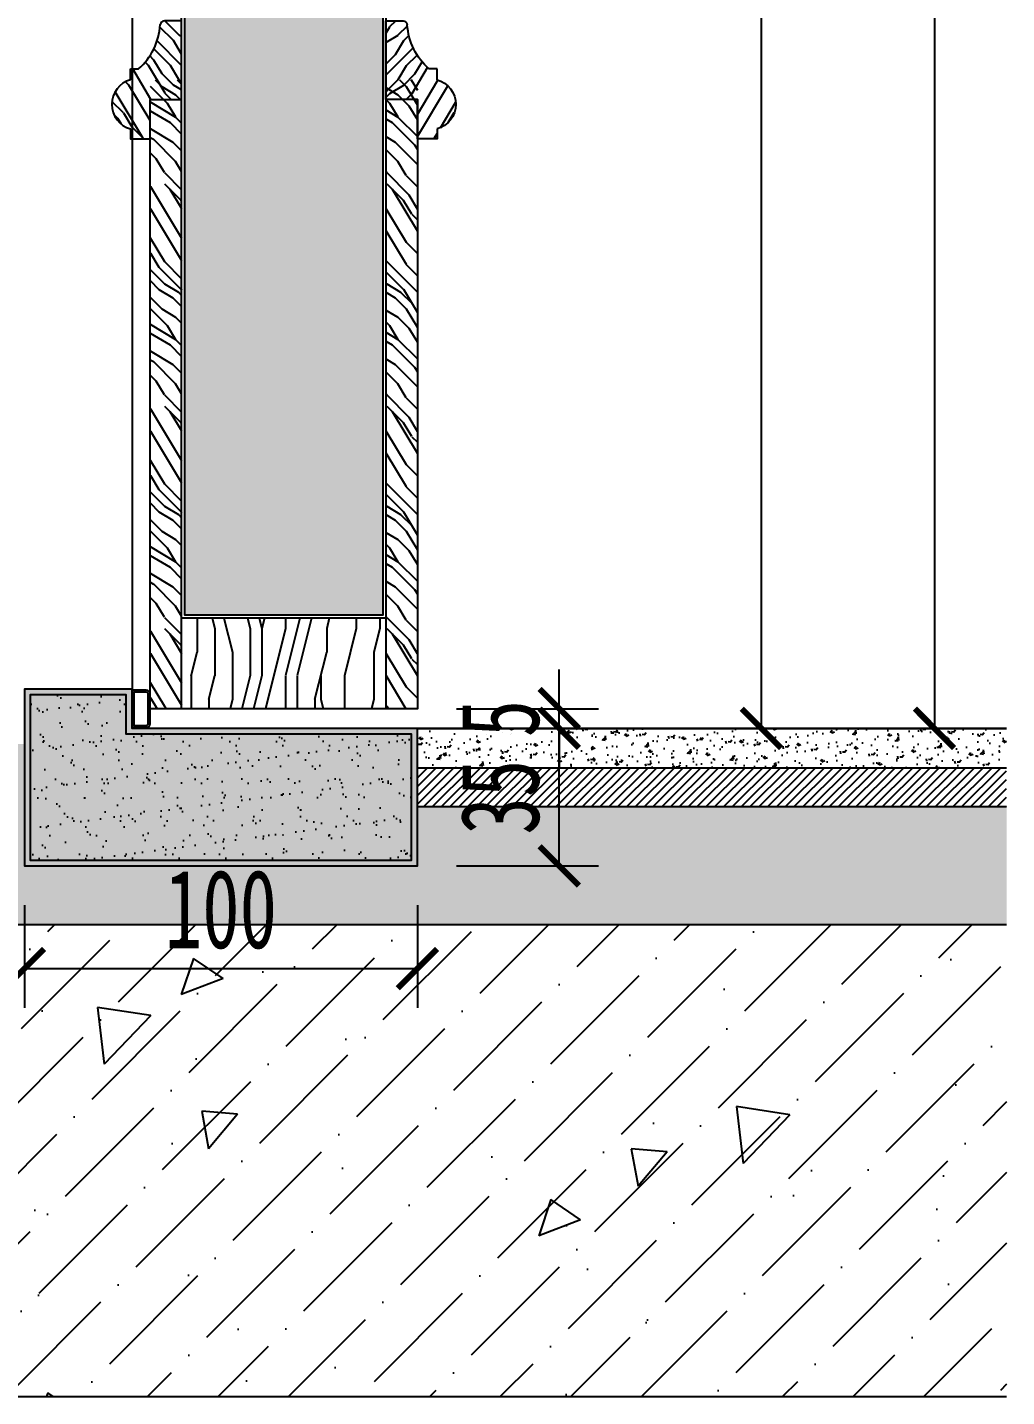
# Model space of a CAD drawing. Header units: millimetres. Extents: x 51249 to 2766742, y -599687 to -1280.
# Drawn here: x 54097.9 to 54347.1, y -121752.1 to -121403.7 of the extents above; entities that cross this region are included whole.
import ezdxf

# ---------------------------------------------------------------- set-up
doc = ezdxf.new("R2010")
doc.units = ezdxf.units.MM
doc.header["$LTSCALE"] = 10
doc.header["$PDMODE"] = 3
doc.linetypes.add('AUDIT_D_050706142524-0', pattern=[0])
for name, color, linetype in [('0-bh(填充)', 251, 'Continuous'), ('D-Detail(节点图层)', 134, 'Continuous'), ('D-节点填充', 250, 'Continuous'), ('D-造型细线', 146, 'Continuous'), ('E-楼板、墙体', 6, 'Continuous'), ('E-立面轮廓线', 4, 'Continuous'), ('IDT-HATCH', 250, 'AUDIT_D_050706142524-0'), ('IRC-18Norm', 30, 'Continuous'), ('W-尺寸', 5, 'Continuous')]:
    doc.layers.add(name, color=color, linetype=linetype)
doc.styles.add('DIM', font='SimSun.ttf', dxfattribs={"width": 0.7})
doc.dimstyles.new('10', dxfattribs={"dimscale": 10, "dimtxt": 2, "dimasz": 1, "dimexe": 1, "dimexo": 1, "dimgap": 0.5, "dimtad": 1, "dimdec": 0, "dimzin": 0, "dimdsep": 46, "dimtxsty": 'DIM', "dimblk": 'ARCHTICK', "dimcen": 0, "dimclrd": 5, "dimclre": 5, "dimclrt": 35, "dimadec": 0, "dimazin": 0, "dimtfac": 0.5, "dimtdec": 0, "dimtix": 1, "dimtmove": 2, "dimatfit": 2, "dimldrblk": 'A', "dimfxl": 0, "dimtolj": 1, "dimtzin": 0, "dimlwd": -1, "dimlwe": -1, "dimarcsym": 0})
pattern_1 = [(315, (173766.0268909485, -64875.69138508309), (28.28427124746191, 28.28427124746189), [8, -12, 4, -16]), (315, (173786.5329876029, -64894.78326817512), (28.28427124746191, 28.28427124746189), [8, -32]), (315, (173785.1187740405, -64890.54062748801), (28.28427124746191, 28.28427124746189), [4, -36]), (315, (173770.2695316356, -64874.27717152072), (28.28427124746191, 28.28427124746189), [2, -28, 2, -8]), (315, (173781.5832401346, -64882.76245289495), (28.28427124746191, 28.28427124746189), [8, -12, 2, -18]), (315, (173775.2192791039, -64874.9842783019), (28.28427124746191, 28.28427124746189), [6, -34]), (315, (173782.997453697, -64881.34823933258), (28.28427124746191, 28.28427124746189), [12, -28]), (315, (173775.2192791039, -64872.15585117716), (28.28427124746191, 28.28427124746189), [8, -32]), (315, (173787.2400943841, -64882.76245289495), (28.28427124746191, 28.28427124746189), [20, -20]), (315, (173780.1690265722, -64872.86295795834), (28.28427124746191, 28.28427124746189), [4, -12, 8, -16]), (315, (173800.6751232267, -64891.95484105038), (28.28427124746191, 28.28427124746189), [8, -32]), (315, (173795.7253757583, -64885.5908800197), (28.28427124746191, 28.28427124746189), [4, -36]), (315, (173790.77562829, -64879.22691898902), (28.28427124746191, 28.28427124746189), [4, -36]), (315, (173777.3405994475, -64864.3776765841), (28.28427124746191, 28.28427124746189), [8, -32]), (315, (173792.1898418524, -64877.81270542665), (28.28427124746191, 28.28427124746189), [8, -32]), (315, (173793.6040554148, -64876.39849186427), (28.28427124746191, 28.28427124746189), [8, -8, 8, -16]), (315, (173789.3614147276, -64869.32742405241), (28.28427124746191, 28.28427124746189), [4, -20, 8, -8]), (315, (173795.7253757583, -64874.27717152072), (28.28427124746191, 28.28427124746189), [12, -28]), (315, (173797.1395893207, -64872.86295795834), (28.28427124746191, 28.28427124746189), [8, -32]), (315, (173786.5329876029, -64860.84214267817), (28.28427124746191, 28.28427124746189), [12, -16, 4, -8]), (315, (173787.9472011653, -64859.4279291158), (28.28427124746191, 28.28427124746189), [20, -20]), (315, (173805.6248706949, -64875.69138508309), (28.28427124746191, 28.28427124746189), [4, -36]), (315, (173797.8466961019, -64866.49899692766), (28.28427124746191, 28.28427124746189), [8, -32]), (315, (173792.8969486336, -64860.13503589699), (28.28427124746191, 28.28427124746189), [4, -16, 4, -16]), (315, (173790.77562829, -64856.59950199106), (28.28427124746191, 28.28427124746189), [4, -12, 8, -16]), (315, (173797.1395893207, -64861.54924945936), (28.28427124746191, 28.28427124746189), [4, -20, 4, -12]), (315, (173803.5035503514, -64866.49899692766), (28.28427124746191, 28.28427124746189), [12, -28]), (315, (173793.6040554148, -64853.77107486631), (28.28427124746191, 28.28427124746189), [8, -32]), (315, (173808.4532978197, -64867.20610370885), (28.28427124746191, 28.28427124746189), [4, -36]), (315, (173814.8172588504, -64872.15585117716), (28.28427124746191, 28.28427124746189), [4, -36]), (329.03624347, (173787.9472011653, -64893.36905461275), (28.28427124562037, -28.28427124768915), [4.12, -160.80422104]), (329.03624347, (173797.1395893207, -64889.83352070682), (28.28427124562037, -28.28427124768915), [4.12, -160.80422104]), (329.03624347, (173811.2817249444, -64870.0345308336), (28.28427124562037, -28.28427124768915), [4.12, -160.80422104]), (329.03624347, (173792.1898418524, -64872.15585117716), (28.28427124562037, -28.28427124768915), [4.12, -160.80422104]), (329.03624347, (173802.089336789, -64873.57006473953), (28.28427124562037, -28.28427124768915), [4.12, -160.80422104]), (329.03624347, (173802.7964435702, -64878.51981220784), (28.28427124562037, -28.28427124768915), [4.12, -160.80422104]), (329.03624347, (173793.6040554148, -64859.4279291158), (28.28427124562037, -28.28427124768915), [4.12, -160.80422104]), (329.03624347, (173803.5035503514, -64872.15585117716), (28.28427124562037, -28.28427124768915), [4.12, -160.80422104]), (329.03624347, (173798.5538028831, -64888.41930714445), (28.28427124562037, -28.28427124768915), [8.24, -156.68422104]), (329.03624347, (173797.8466961019, -64883.46955967614), (28.28427124562037, -28.28427124768915), [8.24, -156.68422104]), (329.03624347, (173799.2609096643, -64882.05534611377), (28.28427124562037, -28.28427124768915), [8.24, -156.68422104]), (120.96375653, (173781.5832401346, -64882.76245289495), (-28.28427124768914, 28.28427124562037), [4.12, -8.24, 4.12, -148.44422104]), (120.96375653, (173780.1690265722, -64872.86295795834), (-28.28427124768914, 28.28427124562037), [4.12, -160.80422104]), (120.96375653, (173792.8969486336, -64860.13503589699), (-28.28427124768914, 28.28427124562037), [8.24, -156.68422104]), (149.03624347, (173786.5329876029, -64894.78326817512), (-28.28427124562037, 28.28427124768915), [4.12, -160.80422104]), (300.96375653, (173792.1898418524, -64900.44012242462), (28.28427124768913, -28.28427124562039), [4.119999999999996, -160.8042210399999]), (300.96375653, (173793.6040554148, -64882.05534611377), (28.28427124768913, -28.28427124562039), [4.119999999999996, -160.8042210399999]), (300.96375653, (173804.2106571326, -64882.76245289495), (28.28427124768913, -28.28427124562039), [4.119999999999996, -160.8042210399999]), (300.96375653, (173795.0182689771, -64869.32742405241), (28.28427124768913, -28.28427124562039), [4.119999999999996, -160.8042210399999]), (300.96375653, (173795.7253757583, -64862.96346302173), (28.28427124768913, -28.28427124562039), [4.119999999999996, -160.8042210399999]), (300.96375653, (173799.9680164455, -64864.3776765841), (28.28427124768913, -28.28427124562039), [4.119999999999996, -160.8042210399999]), (300.96375653, (173795.0182689771, -64869.32742405241), (28.28427124768913, -28.28427124562039), [4.119999999999996, -160.8042210399999]), (300.96375653, (173807.7461910385, -64873.57006473953), (28.28427124768913, -28.28427124562039), [16.47999999999998, -148.4442210399999]), (300.96375653, (173771.683745198, -64875.69138508309), (28.28427124768913, -28.28427124562039), [16.47999999999998, -148.4442210399999]), (300.96375653, (173776.6334926663, -64876.39849186427), (28.28427124768913, -28.28427124562039), [16.47999999999998, -148.4442210399999]), (300.96375653, (173780.8761333534, -64877.81270542665), (28.28427124768913, -28.28427124562039), [4.119999999999996, -8.239999999999991, 8.239999999999991, -144.3242210399999]), (300.96375653, (173782.997453697, -64875.69138508309), (28.28427124768913, -28.28427124562039), [8.239999999999991, -8.239999999999991, 8.239999999999991, -140.2042210399999]), (300.96375653, (173782.997453697, -64870.0345308336), (28.28427124768913, -28.28427124562039), [16.47999999999998, -148.4442210399999]), (300.96375653, (173782.2903469158, -64865.0847833653), (28.28427124768913, -28.28427124562039), [16.47999999999998, -148.4442210399999]), (300.96375653, (173783.7045604782, -64863.67056980292), (28.28427124768913, -28.28427124562039), [16.47999999999998, -148.4442210399999]), (300.96375653, (173811.9888317256, -64874.9842783019), (28.28427124768913, -28.28427124562039), [4.119999999999996, -160.8042210399999]), (300.96376753, (173817.6456859751, -64874.9842783019), (28.28427667787887, -28.2842658154296), [8.24, -156.68422104]), (300.96376753, (173799.2609096643, -64859.4279291158), (28.28427667787887, -28.2842658154296), [8.24, -156.68422104]), (300.9637575300001, (173771.683745198, -64881.34823933258), (28.2842717413428, -28.28427075196671), [16.48, -148.44422104]), (300.9637575300001, (173808.4532978197, -64878.51981220784), (28.2842717413428, -28.28427075196671), [12.36, -152.56422104]), (300.9637575300001, (173809.1604046008, -64883.46955967614), (28.2842717413428, -28.28427075196671), [24.72, -140.20422104])]

# ---------------------------------------------------------------- blocks, each defined once
blk = doc.blocks.new('ssdsdsggf')
at = {"layer": 'IDT-HATCH'}
h = blk.add_hatch(dxfattribs=at)
h.set_pattern_fill('木纹02', color=8, scale=10, angle=45, style=0, pattern_type=2)
h.set_pattern_definition([(45, (1434.317984681045, 3618.622296060334), (-28.2842712474619, 28.2842712474619), [8, -12, 4, -16]), (45, (1453.409867773073, 3639.128392714731), (-28.2842712474619, 28.2842712474619), [8, -32]), (45, (1449.167227085964, 3637.714179152375), (-28.2842712474619, 28.2842712474619), [4, -36]), (45, (1432.903771118676, 3622.864936747457), (-28.2842712474619, 28.2842712474619), [2, -28, 2, -8]), (45, (1441.389052492908, 3634.178645246444), (-28.2842712474619, 28.2842712474619), [8, -12, 2, -18]), (45, (1433.610877899868, 3627.814684215773), (-28.2842712474619, 28.2842712474619), [6, -34]), (45, (1439.974838930539, 3635.592858808828), (-28.2842712474619, 28.2842712474619), [12, -28]), (45, (1430.782450775114, 3627.814684215773), (-28.2842712474619, 28.2842712474619), [8, -32]), (45, (1441.389052492908, 3639.835499495923), (-28.2842712474619, 28.2842712474619), [20, -20]), (45, (1431.489557556291, 3632.76443168406), (-28.2842712474619, 28.2842712474619), [4, -12, 8, -16]), (45, (1450.581440648333, 3653.270528338457), (-28.2842712474619, 28.2842712474619), [8, -32]), (45, (1444.217479617662, 3648.32078087017), (-28.2842712474619, 28.2842712474619), [4, -36]), (45, (1437.853518586977, 3643.371033401883), (-28.2842712474619, 28.2842712474619), [4, -36]), (45, (1423.004276182059, 3629.93600455932), (-28.2842712474619, 28.2842712474619), [8, -32]), (45, (1436.439305024607, 3644.785246964238), (-28.2842712474619, 28.2842712474619), [8, -32]), (45, (1435.025091462223, 3646.199460526594), (-28.2842712474619, 28.2842712474619), [8, -8, 8, -16]), (45, (1427.95402365036, 3641.956819839499), (-28.2842712474619, 28.2842712474619), [4, -20, 8, -8]), (45, (1432.903771118676, 3648.32078087017), (-28.2842712474619, 28.2842712474619), [12, -28]), (45, (1431.489557556291, 3649.734994432554), (-28.2842712474619, 28.2842712474619), [8, -32]), (45, (1419.468742276127, 3639.128392714731), (-28.2842712474619, 28.2842712474619), [12, -16, 4, -8]), (45, (1418.054528713757, 3640.542606277115), (-28.2842712474619, 28.2842712474619), [20, -20]), (45, (1434.317984681045, 3658.220275806802), (-28.2842712474619, 28.2842712474619), [4, -36]), (45, (1425.12559652562, 3650.442101213746), (-28.2842712474619, 28.2842712474619), [8, -32]), (45, (1418.76163549495, 3645.492353745401), (-28.2842712474619, 28.2842712474619), [4, -16, 4, -16]), (45, (1415.226101589018, 3643.371033401883), (-28.2842712474619, 28.2842712474619), [4, -12, 8, -16]), (45, (1420.175849057305, 3649.734994432554), (-28.2842712474619, 28.2842712474619), [4, -20, 4, -12]), (45, (1425.12559652562, 3656.098955463225), (-28.2842712474619, 28.2842712474619), [12, -28]), (45, (1412.397674464264, 3646.199460526594), (-28.2842712474619, 28.2842712474619), [8, -32]), (45, (1425.832703306813, 3661.048702931512), (-28.2842712474619, 28.2842712474619), [4, -36]), (45, (1430.782450775114, 3667.412663962212), (-28.2842712474619, 28.2842712474619), [4, -36]), (59.03624347, (1451.995654210717, 3640.542606277115), (28.28427124768914, 28.28427124562037), [4.12, -160.80422104]), (59.03624347, (1448.460120304786, 3649.734994432554), (28.28427124768914, 28.28427124562037), [4.12, -160.80422104]), (59.03624347, (1428.661130431552, 3663.87713005628), (28.28427124768914, 28.28427124562037), [4.12, -160.80422104]), (59.03624347, (1430.782450775114, 3644.785246964238), (28.28427124768914, 28.28427124562037), [4.12, -160.80422104]), (59.03624347, (1432.196664337484, 3654.684741900841), (28.28427124768914, 28.28427124562037), [4.12, -160.80422104]), (59.03624347, (1437.146411805799, 3655.391848682033), (28.28427124768914, 28.28427124562037), [4.12, -160.80422104]), (59.03624347, (1418.054528713757, 3646.199460526594), (28.28427124768914, 28.28427124562037), [4.12, -160.80422104]), (59.03624347, (1430.782450775114, 3656.098955463225), (28.28427124768914, 28.28427124562037), [4.12, -160.80422104]), (59.03624347, (1447.045906742402, 3651.149207994909), (28.28427124768914, 28.28427124562037), [8.24, -156.68422104]), (59.03624347, (1442.096159274101, 3650.442101213746), (28.28427124768914, 28.28427124562037), [8.24, -156.68422104]), (59.03624347, (1440.681945711731, 3651.856314776101), (28.28427124768914, 28.28427124562037), [8.24, -156.68422104]), (210.96375653, (1441.389052492908, 3634.178645246444), (-28.28427124562037, -28.28427124768914), [4.119999999999999, -8.239999999999998, 4.119999999999999, -148.44422104]), (210.96375653, (1431.489557556291, 3632.76443168406), (-28.28427124562037, -28.28427124768914), [4.119999999999999, -160.80422104]), (210.96375653, (1418.76163549495, 3645.492353745401), (-28.28427124562037, -28.28427124768914), [8.239999999999998, -156.68422104]), (239.03624347, (1453.409867773073, 3639.128392714731), (-28.28427124768914, -28.28427124562037), [4.119999999999999, -160.80422104]), (30.96375652999995, (1459.066722022581, 3644.785246964238), (28.28427124562038, 28.28427124768913), [4.119999999999999, -160.80422104]), (30.96375652999995, (1440.681945711731, 3646.199460526594), (28.28427124562038, 28.28427124768913), [4.119999999999999, -160.80422104]), (30.96375652999995, (1441.389052492908, 3656.806062244417), (28.28427124562038, 28.28427124768913), [4.119999999999999, -160.80422104]), (30.96375652999995, (1427.95402365036, 3647.613674088978), (28.28427124562038, 28.28427124768913), [4.119999999999999, -160.80422104]), (30.96375652999995, (1421.590062619689, 3648.32078087017), (28.28427124562038, 28.28427124768913), [4.119999999999999, -160.80422104]), (30.96375652999995, (1423.004276182059, 3652.563421557294), (28.28427124562038, 28.28427124768913), [4.119999999999999, -160.80422104]), (30.96375652999995, (1427.95402365036, 3647.613674088978), (28.28427124562038, 28.28427124768913), [4.119999999999999, -160.80422104]), (30.96375652999995, (1432.196664337484, 3660.34159615032), (28.28427124562038, 28.28427124768913), [16.48, -148.44422104]), (30.96375652999995, (1434.317984681045, 3624.279150309812), (28.28427124562038, 28.28427124768913), [16.48, -148.44422104]), (30.96375652999995, (1435.025091462223, 3629.228897778128), (28.28427124562038, 28.28427124768913), [16.48, -148.44422104]), (30.96375652999995, (1436.439305024607, 3633.471538465252), (28.28427124562038, 28.28427124768913), [4.119999999999999, -8.239999999999998, 8.239999999999998, -144.32422104]), (30.96375652999995, (1434.317984681045, 3635.592858808828), (28.28427124562038, 28.28427124768913), [8.239999999999998, -8.239999999999998, 8.239999999999998, -140.20422104]), (30.96375652999995, (1428.661130431552, 3635.592858808828), (28.28427124562038, 28.28427124768913), [16.48, -148.44422104]), (30.96375652999995, (1423.711382963236, 3634.885752027636), (28.28427124562038, 28.28427124768913), [16.48, -148.44422104]), (30.96375652999995, (1422.297169400881, 3636.299965589991), (28.28427124562038, 28.28427124768913), [16.48, -148.44422104]), (30.96375652999995, (1433.610877899868, 3664.584236837472), (28.28427124562038, 28.28427124768913), [4.119999999999999, -160.80422104]), (30.96376752999999, (1433.610877899868, 3670.241091086951), (28.2842658154296, 28.28427667787887), [8.24, -156.68422104]), (30.96376752999999, (1418.054528713757, 3651.856314776101), (28.2842658154296, 28.28427667787887), [8.24, -156.68422104]), (30.96375753000003, (1439.974838930539, 3624.279150309812), (28.28427075196671, 28.2842717413428), [16.48, -148.44422104]), (30.96375753000003, (1437.146411805799, 3661.048702931512), (28.28427075196671, 28.2842717413428), [12.36, -152.56422104]), (30.96375753000003, (1442.096159274101, 3661.755809712704), (28.28427075196671, 28.2842717413428), [24.72, -140.20422104])])
edge = h.paths.add_edge_path()
edge.add_arc((55979.39305851867, -119555.1757793794), 16.3029122841269, 241.49248812038348, 250.7276556860831, ccw=False)
edge.add_arc((55979.37967211842, -119555.2540906065), 16.22772716918005, 220.9185292841003, 241.40205699300918, ccw=False)
edge.add_line((55967.11732496107, -119565.8830120603), (55967.11732496107, -119563.8830120603))
edge.add_line((55967.11732496107, -119563.8830120603), (55964.36732496105, -119563.8830120603))
edge.add_arc((55958.11732496105, -119565.6004663499), 6.481677964616869, 15.36520759784268, 164.6347924021573)
edge.add_line((55951.86732496105, -119563.8830120603), (55949.36732496105, -119563.8830120603))
edge.add_line((55949.36732496105, -119563.8830120603), (55949.36732496105, -119568.8830120603))
edge.add_line((55949.36732496105, -119568.8830120603), (55959.36732496105, -119568.8830120603))
edge.add_line((55959.36732496105, -119568.8830120603), (55959.36732496105, -119576.8830120603))
edge.add_line((55959.36732496105, -119576.8830120603), (55979.36732496105, -119576.8830120603))
edge.add_line((55979.36732496105, -119576.8830120603), (55979.36732496108, -119571.4699575336))
edge.add_arc((55979.75767708227, -119552.8609592611), 18.61309193777993, 252.0201423478587, 268.7983098703108, ccw=False)
at = {"layer": 'IRC-18Norm', "color": 2}
for p, q in [((55964.36732502887, -119563.8830120603, -3.585234520345086e-09), (55967.11732496105, -119563.8830120603, -3.585234520345086e-09)), ((55967.11732496105, -119563.8830120603, -3.585234520345086e-09), (55967.11732496105, -119565.8830120603, -3.585234520345086e-09))]:
    blk.add_line(p, q, dxfattribs=at)
at = {"layer": 'IRC-18Norm', "color": 2, "elevation": -3.585234520344903e-09}
blk.add_lwpolyline([(55951.86732496105, -119563.8830120603), (55949.36732496105, -119563.8830120603), (55949.36732496105, -119568.8830120603), (55959.36732496105, -119568.8830120603), (55959.36732496105, -119576.8830120603), (55979.36732496105, -119576.8830120603), (55979.36732496107, -119572.4976460992)], dxfattribs=at)
at = {"layer": 'IRC-18Norm', "color": 2}
for centre, radius, start, end in [((55958.11732496072, -119565.6004663495, -3.585234520345086e-09), 6.481677964208123, 15.36520756988729, 164.6347924050945), ((55979.33232733947, -119555.3128921416, -3.58523452034527e-09), 16.15344292092637, 220.8709191469896, 266.6889113185287), ((55978.18659283027, -119572.6058000652, -3.585234520344537e-09), 1.185675185306872, 5.233635352493456, 79.66292120064189)]:
    blk.add_arc(centre, radius, start, end, dxfattribs=at)
blk = doc.blocks.new('_ArchTick')
at = {"color": 0, "linetype": 'ByBlock', "const_width": 0.15}
blk.add_lwpolyline([(-0.5, -0.5), (0.5, 0.5)], dxfattribs=at)
blk = doc.blocks.new('*D1059')
at = {"layer": 'D-Detail(节点图层)', "color": 5, "ltscale": 0.15}
for p, q in [((54233.24772153846, -121577.0587100437, 1.053556912841826e-09), (54233.24772153846, -121567.0587100437, 1.053556912841826e-09)), ((54207.14387888792, -121577.0587100437, 1.053556912841826e-09), (54243.24772153846, -121577.0587100437, 1.053556912841826e-09)), ((54233.24772153846, -121582.0587100418, 1.053556912841826e-09), (54233.24772153846, -121577.0587100437, 1.053556912841826e-09)), ((54207.1438788882, -121582.0587100418, 1.053556912841826e-09), (54243.24772153846, -121582.0587100418, 1.053556912841826e-09)), ((54233.24772153846, -121582.0587100418, 1.053556912841826e-09), (54233.24772153846, -121592.0587100418, 1.053556912841826e-09))]:
    blk.add_line(p, q, dxfattribs=at)
at = {"layer": 'Defpoints', "color": 0, "ltscale": 0.15}
for p in [(54197.14387888792, -121577.0587100437, 9.671386590015352e-08), (54233.24772153846, -121577.0587100437, 1.053556912841826e-09), (54197.1438788882, -121582.0587100418, 9.671386590015352e-08)]:
    blk.add_point(p, dxfattribs=at)
at = {"layer": 'D-Detail(节点图层)', "color": 5, "ltscale": 0.15, "xscale": 10, "yscale": 10, "zscale": 10}
for p, rotation in [((54233.24772153846, -121577.0587100437, 1.053556912841826e-09), 270), ((54233.24772153846, -121582.0587100418, 1.053556912841826e-09), 90)]:
    blk.add_blockref('_ArchTick', p, dxfattribs=dict(at, rotation=rotation))
at = {"layer": 'D-Detail(节点图层)', "color": 35, "ltscale": 0.15, "insert": (54218.24772153849, -121579.5587100428, 1.053556912841826e-09), "char_height": 20, "attachment_point": 5, "rotation": 90, "style": 'DIM'}
blk.add_mtext('\\A1;5', dxfattribs=at)
blk = doc.blocks.new('A')
for p, q in [((-1.435067392276324, 1.147654099946521), (-1.089590771724033, 1.437450103912852)), ((-1.089590771724033, 1.437450103912852), (0, 0)), ((-1.435067392276324, 1.147654099946521), (-0.3688396396728422, 0)), ((-0.3688396396728422, 3.637978807091713e-12), (-2.127066897330224, 0)), ((-1.435067392276324, -1.147654099946521), (-0.3688396396728422, 0)), ((-1.089590771724033, -1.437450103912852), (0, 0)), ((-1.435067392276324, -1.147654099946521), (-1.089590771724033, -1.437450103912852))]:
    blk.add_line(p, q)
for points in [[(-1.435067392276324, 1.147654099946521), (-1.089590771724033, 1.437450103912852), (-0.3688396396728422, 0), (0, 0)], [(-1.435067392276324, -1.147654099946521), (-1.089590771724033, -1.437450103912852), (-0.3688396396728422, 0), (0, 0)]]:
    blk.add_solid(points)
blk = doc.blocks.new('*D1053')
at = {"layer": 'D-Detail(节点图层)', "color": 5, "ltscale": 0.15}
for p, q in [((54244.68165237131, -119482.0585415549, 1.053556912841826e-09), (54294.68165237131, -119482.0585415549, 1.053556912841826e-09)), ((54284.68165237131, -121582.0586936261, 1.053556912841826e-09), (54284.68165237131, -119482.0585415549, 1.053556912841826e-09)), ((54244.68165237131, -121582.0586936261, 1.053556912841826e-09), (54294.68165237131, -121582.0586936261, 1.053556912841826e-09))]:
    blk.add_line(p, q, dxfattribs=at)
at = {"layer": 'Defpoints', "color": 0, "ltscale": 0.15}
for p in [(54197.1431383998, -119482.0585415549, 1.294460862601289e-09), (54284.68165237131, -119482.0585415549, 1.053556912841826e-09), (54197.14388318837, -121582.0586936261, 1.801990652484148e-07)]:
    blk.add_point(p, dxfattribs=at)
at = {"layer": 'D-Detail(节点图层)', "color": 5, "ltscale": 0.15, "xscale": 10, "yscale": 10, "zscale": 10}
for p, rotation in [((54284.68165237131, -119482.0585415549, 1.053556912841826e-09), 90), ((54284.68165237131, -121582.0586936261, 1.053556912841826e-09), 270)]:
    blk.add_blockref('_ArchTick', p, dxfattribs=dict(at, rotation=rotation))
at = {"layer": 'D-Detail(节点图层)', "color": 35, "ltscale": 0.15, "insert": (54269.68165237133, -120532.0586175905, 1.053556912841826e-09), "char_height": 20, "attachment_point": 5, "rotation": 90, "style": 'DIM'}
blk.add_mtext('\\A1;2100', dxfattribs=at)
blk = doc.blocks.new('*D1056')
at = {"layer": 'D-Detail(节点图层)', "color": 5, "ltscale": 0.15}
for p, q in [((54207.14388318837, -121582.0586936261), (54243.24772583891, -121582.0586936261)), ((54233.24772583891, -121617.0587100418), (54233.24772583891, -121582.0586936261)), ((54207.14388318865, -121617.0587100418), (54243.24772583891, -121617.0587100418))]:
    blk.add_line(p, q, dxfattribs=at)
at = {"layer": 'Defpoints', "color": 0, "ltscale": 0.15}
for p in [(54197.14388318837, -121582.0586936261, 9.566030898731169e-08), (54233.24772583891, -121582.0586936261), (54197.14388318865, -121617.0587100418, 1.217510963905037e-08)]:
    blk.add_point(p, dxfattribs=at)
at = {"layer": 'D-Detail(节点图层)', "color": 5, "ltscale": 0.15, "xscale": 10, "yscale": 10, "zscale": 10}
for p, rotation in [((54233.24772583891, -121582.0586936261), 90), ((54233.24772583891, -121617.0587100418), 270)]:
    blk.add_blockref('_ArchTick', p, dxfattribs=dict(at, rotation=rotation))
at = {"layer": 'D-Detail(节点图层)', "color": 35, "ltscale": 0.15, "insert": (54218.24772583893, -121599.5587018339), "char_height": 20, "attachment_point": 5, "rotation": 90, "style": 'DIM'}
blk.add_mtext('\\A1;35', dxfattribs=at)
blk = doc.blocks.new('*D1060')
at = {"layer": 'D-Detail(节点图层)', "color": 5, "ltscale": 0.15}
for p, q in [((54097.14387887646, -121627.0587100418, 1.053556912841826e-09), (54097.14387887646, -121653.1443800599, 1.053556912841826e-09)), ((54197.14388318865, -121627.0587100418, 1.053556912841826e-09), (54197.14388318865, -121653.1443800599, 1.053556912841826e-09)), ((54097.14387887646, -121643.1443800599, 1.053556912841826e-09), (54197.14388318865, -121643.1443800599, 1.053556912841826e-09))]:
    blk.add_line(p, q, dxfattribs=at)
at = {"layer": 'Defpoints', "color": 0, "ltscale": 0.15}
for p in [(54097.14387887646, -121617.0587100418, 9.671386590015352e-08), (54197.14388318865, -121617.0587100418, 9.671386590015352e-08), (54197.14388318865, -121643.1443800599, 1.053556912841826e-09)]:
    blk.add_point(p, dxfattribs=at)
at = {"layer": 'D-Detail(节点图层)', "color": 5, "ltscale": 0.15, "xscale": 10, "yscale": 10, "zscale": 10, "rotation": 180}
blk.add_blockref('_ArchTick', (54097.14387887646, -121643.1443800599, 1.053556912841826e-09), dxfattribs=at)
at = {"layer": 'D-Detail(节点图层)', "color": 5, "ltscale": 0.15, "xscale": 10, "yscale": 10, "zscale": 10}
blk.add_blockref('_ArchTick', (54197.14388318865, -121643.1443800599, 1.053556912841826e-09), dxfattribs=at)
at = {"layer": 'D-Detail(节点图层)', "color": 35, "ltscale": 0.15, "insert": (54147.14388103255, -121628.1443800599, 1.053556912841826e-09), "char_height": 20, "attachment_point": 5, "style": 'DIM'}
blk.add_mtext('\\A1;100', dxfattribs=at)
blk = doc.blocks.new('*D1061')
at = {"layer": 'D-Detail(节点图层)', "color": 5, "ltscale": 0.15}
for p, q in [((54288.75920856929, -119467.058478421, 1.053556912841826e-09), (54338.75920856929, -119467.058478421, 1.053556912841826e-09)), ((54328.75920856929, -119467.058478421, 1.053556912841826e-09), (54328.75920856929, -121582.0587100409, 1.053556912841826e-09)), ((54288.75920856929, -121582.0587100409, 1.053556912841826e-09), (54338.75920856929, -121582.0587100409, 1.053556912841826e-09))]:
    blk.add_line(p, q, dxfattribs=at)
at = {"layer": 'Defpoints', "color": 0, "ltscale": 0.15}
for p in [(54197.14314661914, -119467.058478421, 1.294461643730053e-09), (54197.14496571551, -121582.0587100409, 9.671317260644188e-08), (54328.75920856929, -121582.0587100409, 1.053556912841826e-09)]:
    blk.add_point(p, dxfattribs=at)
at = {"layer": 'D-Detail(节点图层)', "color": 5, "ltscale": 0.15, "xscale": 10, "yscale": 10, "zscale": 10}
for p, rotation in [((54328.75920856929, -119467.058478421, 1.053556912841826e-09), 90), ((54328.75920856929, -121582.0587100409, 1.053556912841826e-09), 270)]:
    blk.add_blockref('_ArchTick', p, dxfattribs=dict(at, rotation=rotation))
at = {"layer": 'D-Detail(节点图层)', "color": 35, "ltscale": 0.15, "insert": (54313.75920856931, -120524.5585942309, 1.053556912841826e-09), "char_height": 20, "attachment_point": 5, "rotation": 90, "style": 'DIM'}
blk.add_mtext('\\A1;2115', dxfattribs=at)

msp = doc.modelspace()

# ---------------------------------------------------------------- hatches: boundary and pattern name
at = {"ltscale": 0.15}
h = msp.add_hatch(dxfattribs=at)
h.set_pattern_fill('AR-SAND', color=251, scale=0.1, style=0)
h.set_pattern_definition([(142.5, (96473.07071827282, 648.4605097174208), (0.1600031295984046, 4.894132373293424), [0, -3.860800000000001, 0, -4.318000000000001, 0, -4.1275]), (172.5, (96473.07071827282, 648.4605097174208), (-4.495232831380027, 7.168251005683543), [0, -2.0828, 0, -3.4798, 0, -1.3335]), (212.5, (96476.19491827283, 648.4605097174208), (-7.90992370241458, 0.01437184678545762), [0, -1.269999999999999, 0, -4.571999999999996, 0, -5.968999999999996]), (222.5, (96476.19491827283, 648.4605097174208), (-7.635564524722972, 2.229293232572163), [0, -0.635, 0, -2.9972, 0, -3.429])])
h.paths.add_polyline_path([(53749.45689569955, -121586.0585810624), (54097.14387887641, -121586.0585810624), (54097.14387887646, -121617.0587100418), (54197.14388582542, -121617.0587100418), (54197.14346265499, -121602.0585810624), (54347.10375391174, -121602.0585810624), (54347.10375391174, -121632.0585810578), (53749.45689569955, -121632.0585810578)])
at = {"layer": '0-bh(填充)'}
h = msp.add_hatch(dxfattribs=at)
h.set_pattern_fill('AR-CONC', color=250, scale=0.1, style=0)
h.set_pattern_definition([(130, (54248.34714798153, -129027.6083475038), (-18.2184668996004, -1.593908553890309), [1.905, -20.955]), (185, (54248.34714798153, -129027.6083475038), (3.524282597566699, 19.105664288218), [1.524, -16.764]), (79.549, (54246.82894798154, -129027.7411725038), (-14.69425016659592, 17.51166878202919), [1.619, -17.809]), (133.8158, (54248.34714798153, -129022.5283475038), (-27.10790408921299, -4.204232793272715), [2.8575, -31.4325]), (83.36440000000003, (54246.08815798153, -129022.8786975038), (-23.74042344662372, 24.74255558900492), [2.428499999999993, -26.71349999999994]), (188.8159999999999, (54248.34714798153, -129022.5283475038), (-23.74046058139339, 24.74251178605977), [2.286, -25.146]), (159, (54245.80714798153, -129023.7983475038), (-15.16148798353833, -10.22655185167625), [1.905, -20.955]), (214, (54245.80714798153, -129023.7983475038), (-6.180202834764708, 18.41879661223193), [1.524, -16.764]), (108.5485999999999, (54244.54369798153, -129024.6505575038), (-21.34164907701245, 8.192285771605745), [1.619, -17.80899999999999]), (142.5, (54248.34714798153, -129027.6083475038), (-0.3088603250591817, 8.455503887315311), [0, -16.5608, 0, -17.018, 0, -16.8275]), (172.5, (54248.34714798153, -129027.6083475038), (-6.681966251030575, 10.01805748181195), [0, -9.7028, 0, -16.1798, 0, -6.413500000000001]), (212.5, (54254.01134798153, -129027.6083475038), (-13.55905951668714, -0.5728743992673458), [0, -6.349999999999996, 0, -19.81199999999998, 0, -26.28899999999998]), (222.5, (54256.55134798154, -129027.6083475038), (-14.81291813860181, 2.542649103333302), [0, -8.255, 0, -13.1572, 0, -18.669])])
h.paths.add_polyline_path([(53750.29590980799, -121632.0585810578), (53749.45689569956, -121586.0585810624), (54097.14387887642, -121586.0585810624), (54097.14387887643, -121598.0587100417), (54097.14387887646, -121617.0587100418), (54197.14388582542, -121617.0587100418), (54197.1438828523, -121602.0585810624), (54347.10375391174, -121602.0585810624), (54197.14346265492, -121598.0587150229), (54347.10375391174, -121602.0585810624), (54347.10375391174, -121632.0585810578), (54085.43189182105, -121632.0585810578), (53973.71989781669, -121632.0585810578)])
at = {"layer": 'D-Detail(节点图层)', "ltscale": 0.15}
h = msp.add_hatch(dxfattribs=at)
h.set_pattern_fill('AR-CONC', color=251, scale=10, angle=-90.00000000000001, style=0)
h.set_pattern_definition([(320, (173766.0264856169, -63696.69112712385), (-1.593908553890311, -18.2184668996004), [1.905, -20.955]), (265, (173766.0264856169, -63696.69112712385), (19.105664288218, 3.524282597566694), [1.524, -16.764]), (10.45099999999998, (173765.8936606169, -63698.20932712385), (17.51166878202919, -14.69425016659593), [1.619, -17.809]), (316.1842, (173771.1064856169, -63696.69112712385), (-4.204232793272718, -27.10790408921299), [2.8575, -31.4325]), (6.635599999999978, (173770.7561356169, -63698.95011712385), (24.74255558900492, -23.74042344662372), [2.428499999999997, -26.71349999999998]), (261.184, (173771.1064856169, -63696.69112712385), (24.74251178605977, -23.74046058139339), [2.286, -25.146]), (290.9999999999999, (173769.8364856169, -63699.23112712385), (-10.22655185167625, -15.16148798353833), [1.905, -20.955]), (236, (173769.8364856169, -63699.23112712385), (18.41879661223193, -6.180202834764711), [1.524, -16.764]), (341.4514, (173768.9842756169, -63700.49457712385), (8.192285771605741, -21.34164907701244), [1.619, -17.809]), (307.5, (173766.0264856169, -63696.69112712385), (8.455503887315311, -0.3088603250591836), [0, -16.56079999999999, 0, -17.01799999999999, 0, -16.82749999999999]), (277.5, (173766.0264856169, -63696.69112712385), (10.01805748181195, -6.681966251030576), [0, -9.702799999999998, 0, -16.1798, 0, -6.413499999999999]), (237.5, (173766.0264856169, -63691.02692712385), (-0.5728743992673471, -13.55905951668714), [0, -6.35, 0, -19.812, 0, -26.289]), (227.5, (173766.0264856169, -63688.48692712385), (2.542649103333299, -14.8129181386018), [0, -8.255, 0, -13.1572, 0, -18.669])])
h.paths.add_polyline_path([(54188.34347355658, -119575.8585810627), (54188.34387888792, -121553.2587100437), (54137.9438788623, -121553.2587100437), (54137.94347353096, -119575.8585810627)])
h = msp.add_hatch(dxfattribs=at)
h.set_pattern_fill('FB木纹中SC300', color=251, scale=10, angle=-45.00000000000001, style=0, pattern_type=2)
h.set_pattern_definition(pattern_1)
h.paths.add_polyline_path([(54129.1438788623, -121577.0587100437), (54137.14387845657, -121577.0587100437), (54137.1438459976, -121417.0587100438), (54129.14387886259, -121417.0587100438)])
h = msp.add_hatch(dxfattribs=at)
h.set_pattern_fill('FB木纹中SC300', color=251, scale=10, angle=-45.00000000000001, style=0, pattern_type=2)
h.set_pattern_definition(pattern_1)
h.paths.add_polyline_path([(54189.143878888, -121577.0587100437), (54197.14346779368, -121577.0587100437), (54197.14387888822, -121417.0587100438), (54189.14384602322, -121417.0587100437), (54189.1438788882, -121567.0585810624)])
h = msp.add_hatch(dxfattribs=at)
h.set_pattern_fill('FB木纹中SC300', color=251, scale=15, angle=-90.00000000000001, style=0, pattern_type=2)
h.set_pattern_definition([(270, (173766.0268909482, -64862.69151406437), (60, -1.10214571844014e-14), [12, -18, 6, -24]), (270, (173767.5268909482, -64904.69151406437), (60, -1.10214571844014e-14), [12, -48]), (270, (173770.5268909482, -64898.69151406437), (60, -1.10214571844014e-14), [6, -54]), (270, (173772.0268909482, -64865.69151406437), (60, -1.10214571844014e-14), [3, -42, 3, -12]), (270, (173775.0268909482, -64886.69151406437), (60, -1.10214571844014e-14), [12, -18, 3, -27]), (270, (173776.5268909482, -64871.69151406437), (60, -1.10214571844014e-14), [9, -51]), (270, (173778.0268909482, -64886.69151406437), (60, -1.10214571844014e-14), [18, -42]), (270, (173779.5268909482, -64868.69151406437), (60, -1.10214571844014e-14), [12, -48]), (270, (173781.0268909482, -64892.69151406437), (60, -1.10214571844014e-14), [30, -30]), (270, (173784.0268909482, -64874.69151406437), (60, -1.10214571844014e-14), [6, -18, 12, -24]), (270, (173785.5268909482, -64916.69151406437), (60, -1.10214571844014e-14), [12, -48]), (270, (173787.0268909482, -64904.69151406437), (60, -1.10214571844014e-14), [6, -54]), (270, (173788.5268909482, -64892.69151406437), (60, -1.10214571844014e-14), [6, -54]), (270, (173790.0268909482, -64862.69151406437), (60, -1.10214571844014e-14), [12, -48]), (270, (173791.5268909482, -64892.69151406437), (60, -1.10214571844014e-14), [12, -48]), (270, (173794.5268909482, -64892.69151406437), (60, -1.10214571844014e-14), [12, -12, 12, -24]), (270, (173797.5268909482, -64880.69151406437), (60, -1.10214571844014e-14), [6, -30, 12, -12]), (270, (173799.0268909482, -64892.69151406437), (60, -1.10214571844014e-14), [18, -42]), (270, (173802.0268909482, -64892.69151406437), (60, -1.10214571844014e-14), [12, -48]), (270, (173803.5268909482, -64868.69151406437), (60, -1.10214571844014e-14), [18, -24, 6, -12]), (270, (173806.5268909482, -64868.69151406437), (60, -1.10214571844014e-14), [30, -30]), (270, (173808.0268909482, -64904.69151406437), (60, -1.10214571844014e-14), [6, -54]), (270, (173809.5268909482, -64886.69151406437), (60, -1.10214571844014e-14), [12, -48]), (270, (173811.0268909482, -64874.69151406437), (60, -1.10214571844014e-14), [6, -24, 6, -24]), (270, (173812.5268909482, -64868.69151406437), (60, -1.10214571844014e-14), [6, -18, 12, -24]), (270, (173814.0268909482, -64880.69151406437), (60, -1.10214571844014e-14), [6, -30, 6, -18]), (270, (173815.5268909482, -64892.69151406437), (60, -1.10214571844014e-14), [18, -42]), (270, (173818.5268909482, -64868.69151406437), (60, -1.10214571844014e-14), [12, -48]), (270, (173820.0268909482, -64898.69151406437), (60, -1.10214571844014e-14), [6, -54]), (270, (173821.5268909482, -64910.69151406437), (60, -1.10214571844014e-14), [6, -54]), (284.03624347, (173770.5268909482, -64904.69151406437), (-2.194265799333565e-09, -59.99999999828779), [6.18, -241.20633156]), (284.03624347, (173784.0268909482, -64910.69151406437), (-2.194265799333565e-09, -59.99999999828779), [6.18, -241.20633156]), (284.03624347, (173820.0268909482, -64904.69151406437), (-2.194265799333565e-09, -59.99999999828779), [6.18, -241.20633156]), (284.03624347, (173797.5268909482, -64886.69151406437), (-2.194265799333565e-09, -59.99999999828779), [6.18, -241.20633156]), (284.03624347, (173806.5268909482, -64898.69151406437), (-2.194265799333565e-09, -59.99999999828779), [6.18, -241.20633156]), (284.03624347, (173802.0268909482, -64904.69151406437), (-2.194265799333565e-09, -59.99999999828779), [6.18, -241.20633156]), (284.03624347, (173812.5268909482, -64874.69151406437), (-2.194265799333565e-09, -59.99999999828779), [6.18, -241.20633156]), (284.03624347, (173809.5268909482, -64898.69151406437), (-2.194265799333565e-09, -59.99999999828779), [6.18, -241.20633156]), (284.03624347, (173787.0268909482, -64910.69151406437), (-2.194265799333565e-09, -59.99999999828779), [12.36, -235.02633156]), (284.03624347, (173791.5268909482, -64904.69151406437), (-2.194265799333565e-09, -59.99999999828779), [12.36, -235.02633156]), (284.03624347, (173794.5268909482, -64904.69151406437), (-2.194265799333565e-09, -59.99999999828779), [12.36, -235.02633156]), (75.96375653000001, (173775.0268909482, -64886.69151406437), (-2.19426374043364e-09, 59.99999999828779), [6.179999999999994, -12.35999999999999, 6.179999999999994, -222.6663315599998]), (75.96375653000001, (173784.0268909482, -64874.69151406437), (-2.19426374043364e-09, 59.99999999828779), [6.179999999999994, -241.2063315599998]), (75.96375653000001, (173811.0268909482, -64874.69151406437), (-2.19426374043364e-09, 59.99999999828779), [12.35999999999999, -235.0263315599998]), (104.03624347, (173767.5268909482, -64904.69151406437), (2.194272460671713e-09, 59.99999999828779), [6.18, -241.20633156]), (255.96375653, (173767.5268909482, -64916.69151406437), (2.194228768408365e-09, -59.9999999982878), [6.180000000000001, -241.20633156]), (255.96375653, (173788.5268909482, -64898.69151406437), (2.194228768408365e-09, -59.9999999982878), [6.180000000000001, -241.20633156]), (255.96375653, (173799.0268909482, -64910.69151406437), (2.194228768408365e-09, -59.9999999982878), [6.180000000000001, -241.20633156]), (255.96375653, (173803.5268909482, -64886.69151406437), (2.194228768408365e-09, -59.9999999982878), [6.180000000000001, -241.20633156]), (255.96375653, (173811.0268909482, -64880.69151406437), (2.194228768408365e-09, -59.9999999982878), [6.180000000000001, -241.20633156]), (255.96375653, (173814.0268909482, -64886.69151406437), (2.194228768408365e-09, -59.9999999982878), [6.180000000000001, -241.20633156]), (255.96375653, (173803.5268909482, -64886.69151406437), (2.194228768408365e-09, -59.9999999982878), [6.180000000000001, -241.20633156]), (255.96375653, (173812.5268909482, -64904.69151406437), (2.194228768408365e-09, -59.9999999982878), [24.72, -222.66633156]), (255.96375653, (173772.0268909482, -64868.69151406437), (2.194228768408365e-09, -59.9999999982878), [24.72, -222.66633156]), (255.96375653, (173776.5268909482, -64874.69151406437), (2.194228768408365e-09, -59.9999999982878), [24.72, -222.66633156]), (255.96375653, (173779.5268909482, -64880.69151406437), (2.194228768408365e-09, -59.9999999982878), [6.180000000000001, -12.36, 12.36, -216.48633156]), (255.96375653, (173784.0268909482, -64880.69151406437), (2.194228768408365e-09, -59.9999999982878), [12.36, -12.36, 12.36, -210.30633156]), (255.96375653, (173790.0268909482, -64874.69151406437), (2.194228768408365e-09, -59.9999999982878), [24.72, -222.66633156]), (255.96375653, (173794.5268909482, -64868.69151406437), (2.194228768408365e-09, -59.9999999982878), [24.72, -222.66633156]), (255.96375653, (173797.5268909482, -64868.69151406437), (2.194228768408365e-09, -59.9999999982878), [24.72, -222.66633156]), (255.96375653, (173815.5268909482, -64910.69151406437), (2.194228768408365e-09, -59.9999999982878), [6.180000000000001, -241.20633156]), (255.96376753, (173821.5268909482, -64916.69151406437), (1.152136731083248e-05, -59.99999999828668), [12.36, -235.02633156]), (255.96376753, (173818.5268909482, -64880.69151406437), (1.152136731083248e-05, -59.99999999828668), [12.36, -235.02633156]), (255.96375753, (173766.0268909482, -64874.69151406437), (1.049391810750981e-06, -59.99999999828778), [24.72, -222.66633156]), (255.96375753, (173808.0268909482, -64910.69151406437), (1.049391810750981e-06, -59.99999999828778), [18.54, -228.84633156]), (255.96375753, (173803.5268909482, -64916.69151406437), (1.049391810750981e-06, -59.99999999828778), [37.08, -210.30633156])])
h.paths.add_polyline_path([(54137.1438788623, -121577.0587100437), (54189.14387888792, -121577.0587100437), (54189.14387888792, -121554.0587100437), (54137.1438788623, -121554.0587100437)])
h = msp.add_hatch(color=251, dxfattribs=at)
h.paths.add_polyline_path([(54195.64387888827, -121617.0587100418), (54197.1438788882, -121617.0587100418), (54197.1438788882, -121582.0587100418), (54124.52804653477, -121582.0587100438), (54124.52804653477, -121572.0587100438), (54097.14387887638, -121572.0587100438), (54097.14387887646, -121617.0587100418)])
edge = h.paths.add_edge_path(flags=16)
edge.add_line((54098.64387887638, -121573.5587100438), (54098.64387887646, -121615.5587100416))
edge.add_line((54098.64387887646, -121615.5587100416), (54195.64387888806, -121615.5587100397))
edge.add_line((54195.64387888806, -121615.5587100397), (54195.64387888798, -121583.5587100418))
edge.add_line((54195.64387888798, -121583.5587100418), (54123.02804653477, -121583.5587100438))
edge.add_line((54123.02804653477, -121583.5587100438), (54123.02804653477, -121573.5587100438))
edge.add_line((54123.02804653477, -121573.5587100438), (54098.64387887638, -121573.5587100438))
edge.add_line((54098.64387887638, -121573.5587100438), (54098.64387887646, -121615.5587100416))
h.paths.add_polyline_path([(54123.02804653477, -121583.5587100438), (54123.02804653477, -121573.5587100438), (54098.64387887638, -121573.5587100438), (54098.64387887646, -121615.5587100416), (54195.64387888806, -121615.5587100397), (54195.64387888798, -121583.5587100418)], flags=0)
h = msp.add_hatch(dxfattribs=at)
h.set_pattern_fill('AR-SAND', color=251, scale=3, style=0)
h.set_pattern_definition([(37.50000000000001, (-5442.057403362822, -189.4312623450533), (-0.2400046943976075, 7.341198559940135), [0, -5.7912, 0, -6.477, 0, -6.19125]), (7.499999999999999, (-5442.057403362822, -189.4312623450533), (6.742849247070039, 10.75237650852531), [0, -3.1242, 0, -5.2197, 0, -2.00025]), (327.5, (-5446.743703362823, -189.4312623450533), (11.86488555362187, 0.02155777017818417), [0, -1.905, 0, -6.858000000000001, 0, -8.9535]), (317.5, (-5446.743703362823, -189.4312623450533), (11.45334678708446, 3.343939848858243), [0, -0.9525, 0, -4.4958, 0, -5.1435])])
h.paths.add_polyline_path([(54123.02804653477, -121583.5587100438), (54123.02804653477, -121573.5587100438), (54098.64387887638, -121573.5587100438), (54098.64387887646, -121615.5587100416), (54195.64387888806, -121615.5587100397), (54195.64387888798, -121583.5587100418)])
at = {"layer": 'D-节点填充'}
h = msp.add_hatch(dxfattribs=at)
h.set_pattern_fill('ANSI36', color=256, scale=8, style=0)
h.set_pattern_definition([(225, (370591.9520013952, -243866.3055379036), (-6.735192090801869, -24.69570433294017), [31.75, -6.35, 0, -6.35])])
h.paths.add_polyline_path([(53749.45689569955, -121632.0585810578), (53749.45689569955, -121752.0585810585), (54347.1037539376, -121752.0585810578), (54347.10375394192, -121632.0585810578)])
h = msp.add_hatch(dxfattribs=at)
h.set_pattern_fill('AR-CONC', color=256, scale=0.6, style=0)
h.set_pattern_definition([(230, (54108.99444765979, -121451.0534176533), (-109.3108013976024, 9.563451323341852), [11.43, -125.73]), (175, (54108.99444765979, -121451.0534176533), (21.14569558540019, -114.633985729308), [9.144, -100.584]), (280.451, (54099.88524765978, -121450.2564676533), (-88.16550099957554, -105.0700126921751), [9.714, -106.854]), (226.1842, (54108.99444765979, -121481.5334176533), (-162.6474245352779, 25.22539675963629), [17.145, -188.595]), (276.6356, (54095.44050765978, -121479.4313176533), (-142.4425406797423, -148.4553335340295), [14.57099999999994, -160.2809999999991]), (171.184, (54108.99444765979, -121481.5334176533), (-142.4427634883604, -148.4550707163586), [13.716, -150.876]), (201, (54093.75444765974, -121473.9134176533), (-90.96892790122996, 61.3593111100575), [11.43, -125.73]), (146, (54093.75444765974, -121473.9134176533), (-37.08121700858824, -110.5127796733916), [9.144, -100.584]), (251.4514, (54086.17374765981, -121468.8001576533), (-128.0498944620747, -49.15371462963447), [9.713999999999967, -106.8539999999997]), (217.5, (54108.99444765979, -121451.0534176533), (-1.85316195035509, -50.73302332389186), [0, -99.3648, 0, -102.108, 0, -100.965]), (187.5, (54108.99444765979, -121451.0534176533), (-40.09179750618345, -60.10834489087171), [0, -58.21679999999999, 0, -97.0788, 0, -38.481]), (147.5, (54142.97964765978, -121451.0534176533), (-81.35435710012284, 3.437246395604074), [0, -38.09999999999997, 0, -118.8719999999999, 0, -157.7339999999999]), (137.5, (54158.21964765977, -121451.0534176533), (-88.87750883161083, -15.25589461999981), [0, -49.52999999999999, 0, -78.9432, 0, -112.014])])
h.paths.add_polyline_path([(53749.45689569955, -121632.0585810578), (53749.45689569954, -121752.0585810578), (54347.10375391174, -121752.0585810578), (54347.10375391174, -121632.0585810578)])
at = {"layer": 'W-尺寸', "ltscale": 0.15}
h = msp.add_hatch(dxfattribs=at)
h.set_pattern_fill('AR-CONC', color=250, scale=4, style=0)
h.set_pattern_definition([(49.99999999999999, (-6597.08912628227, 6652.260474129493), (7.287386759840159, -0.637563421556123), [0.762, -8.382]), (355, (-6597.08912628227, 6652.260474129493), (-1.409713039026679, 7.642265715287199), [0.6096, -6.7056]), (100.451, (-6596.481846282273, 6652.207344129492), (5.877700066638369, 7.004667512811675), [0.6476, -7.1236]), (46.1842, (-6597.08912628227, 6654.292474129499), (10.8431616356852, -1.681693117309085), [1.143, -12.573]), (96.63559999999998, (-6596.185530282266, 6654.152334129496), (9.496169378649487, 9.89702223560197), [0.9713999999999989, -10.68539999999998]), (351.1840000000001, (-6597.08912628227, 6654.292474129499), (9.496184232557356, 9.89700471442391), [0.9144, -10.0584]), (21, (-6596.073126282266, 6653.784474129498), (6.064595193415331, -4.0906207406705), [0.762, -8.382]), (326.0000000000001, (-6596.073126282266, 6653.784474129498), (2.472081133905883, 7.367518644892771), [0.6096, -6.7056]), (71.45140000000002, (-6595.567746282264, 6653.443590129493), (8.536659630804976, 3.276914308642298), [0.6475999999999993, -7.123599999999994]), (37.50000000000001, (-6597.08912628227, 6652.260474129493), (0.1235441300236728, 3.382201554926124), [0, -6.62432, 0, -6.8072, 0, -6.731]), (7.499999999999999, (-6597.08912628227, 6652.260474129493), (2.67278650041223, 4.00722299272478), [0, -3.88112, 0, -6.47192, 0, -2.5654]), (327.5, (-6599.354806282267, 6652.260474129493), (5.423623806674856, -0.2291497597069379), [0, -2.54, 0, -7.924799999999999, 0, -10.5156]), (317.5, (-6600.37080628227, 6652.260474129493), (5.925167255440721, 1.017059641333321), [0, -3.302, 0, -5.26288, 0, -7.4676])])
h.paths.add_polyline_path([(54347.10375391174, -121582.0585810624), (54347.10375391174, -121592.0585810624), (54197.143462655, -121592.0585810624), (54197.14346265499, -121582.0585810624)])
h = msp.add_hatch(dxfattribs=at)
h.set_pattern_fill('ANSI31', color=250, style=0)
h.set_pattern_definition([(45.00000000000001, (-6597.08912628227, 6652.260474129493), (-1.122532015133644, 1.122532015133644), [])])
h.paths.add_polyline_path([(54347.10375391174, -121592.0585810624), (54347.10375391174, -121602.0585810624), (54197.143462655, -121602.0585810624), (54197.143462655, -121592.0585910247)])

# ---------------------------------------------------------------- linework, layer by layer
at = {"color": 2}
for p, q in [((54137.1438788623, -121577.0587100437, 9.671386590015352e-08), (54137.14347353095, -119550.0585810627, 1.921665397865793e-09)), ((54189.14347355658, -119550.0585810627, 1.921665397865793e-09), (54189.14387888792, -121577.0587100437, 9.671386590015352e-08)), ((54189.14387888792, -121554.0587100437, 9.671386590015352e-08), (54137.1438788623, -121554.0587100437, 9.671386590015352e-08))]:
    msp.add_line(p, q, dxfattribs=at)
at = {"color": 2, "elevation": 1.921665397865793e-09}
msp.add_lwpolyline([(54188.34347355658, -119575.8585810627), (54188.34387888792, -121553.2587100437), (54137.9438788623, -121553.2587100437), (54137.94347353096, -119575.8585810627)], close=True, dxfattribs=at)
at = {"color": 2, "elevation": 9.671386590015352e-08}
for points in [[(54197.14387888822, -121422.0587100438), (54197.14387888792, -121577.0587100437), (54129.1438788623, -121577.0587100437)], [(54129.1438788623, -121577.0587100437), (54129.14387886259, -121422.0587100438)], [(54195.64387888827, -121617.0587100418), (54195.64387888827, -121617.0587100418), (54197.1438788882, -121617.0587100418), (54197.1438788882, -121582.0587100418), (54124.52804653477, -121582.0587100438), (54124.52804653477, -121572.0587100438), (54097.14387887638, -121572.0587100438), (54097.14387887646, -121617.0587100418), (54195.64387888827, -121617.0587100418), (54195.6438788882, -121617.0587100418), (54195.64387888827, -121617.0587100418), (54195.64387888827, -121617.0587100418)], [(54098.64387887638, -121573.5587100438), (54098.64387887646, -121615.5587100416), (54195.64387888806, -121615.5587100397), (54195.64387888798, -121583.5587100418), (54123.02804653477, -121583.5587100438), (54123.02804653477, -121573.5587100438), (54098.64387887638, -121573.5587100438), (54098.64387887646, -121615.5587100416)]]:
    msp.add_lwpolyline(points, dxfattribs=at)
at = {"layer": 'D-Detail(节点图层)', "color": 251, "ltscale": 0.15}
msp.add_line((54124.52731427721, -119562.0585810626, 1.921665397865793e-09), (54124.52731427721, -121572.0587100438, 1.921665397865793e-09), dxfattribs=at)
at = {"layer": 'D-Detail(节点图层)', "color": 1, "ltscale": 0.15, "elevation": 9.671386590015352e-08}
for points in [[(54129.14387885571, -121580.8321657241), (54129.14387885571, -121573.3616121028, 0.414213562373095), (54128.14387885571, -121572.3616121028), (54124.52804653477, -121572.3616121028), (54124.52804653477, -121581.8321657241), (54128.14387885571, -121581.8321657241, 0.4142135623726333)], [(54128.64387885571, -121580.8321657241), (54128.64387885571, -121573.3616121028, 0.4142135623730951), (54128.14387885571, -121572.8616121028), (54125.02804653477, -121572.8616121028), (54125.02804653477, -121581.3321657241), (54128.14387885571, -121581.3321657241, 0.4142135623721716)]]:
    msp.add_lwpolyline(points, format="xyb", close=True, dxfattribs=at)
at = {"layer": 'D-造型细线'}
for p, q in [((54197.14346265524, -121592.0585810624, 1.053556912841826e-09), (54347.10375391174, -121592.0585810624, 1.053556912841826e-09)), ((54347.10375391174, -121602.0585810624, 1.053556912841826e-09), (54197.14346265499, -121602.0585810624, 1.053556912841826e-09))]:
    msp.add_line(p, q, dxfattribs=at)
at = {"layer": 'E-楼板、墙体'}
for p, q in [((54347.10375391174, -121632.0585810578, 1.053556912841826e-09), (53750.29590980799, -121632.0585810578, 1.053556912841826e-09)), ((53749.45689569955, -121752.0585810578, 1.053556912841826e-09), (54347.10375391174, -121752.0585810578, 1.053556912841826e-09))]:
    msp.add_line(p, q, dxfattribs=at)
at = {"layer": 'E-立面轮廓线'}
for p, q in [((54347.10375391174, -121582.0585810624, 1.053556912841826e-09), (54197.1438788882, -121582.0587100418, 9.671386590015352e-08)), ((54197.1438788882, -121582.0587100418, 9.671386590015352e-08), (54347.10375391174, -121582.0585810624, 1.053556912841826e-09))]:
    msp.add_line(p, q, dxfattribs=at)

# ---------------------------------------------------------------- block references
at = {"layer": 'D-Detail(节点图层)', "color": 1, "rotation": 89.99999999999999}
msp.add_blockref('ssdsdsggf', (-65439.73913319773, -177381.4260350048, 1.002991004204984e-07), dxfattribs=at)
at = {"layer": 'D-Detail(节点图层)', "color": 1, "xscale": -1, "rotation": 270}
msp.add_blockref('ssdsdsggf', (173766.0268909484, -177381.4260350048, 1.002991004204984e-07), dxfattribs=at)

# ---------------------------------------------------------------- dimensions: what is measured, and where the dimension line sits
at = {"layer": 'D-Detail(节点图层)', "color": 251, "ltscale": 0.15}
dim = msp.add_aligned_dim(p1=(54197.14314661914, -119467.058478421, 1.294461643730053e-09), p2=(54197.14496571551, -121582.0587100409, 9.671317260644188e-08), distance=131.61424285373002, dimstyle='10', dxfattribs=at)
dim.commit()
dim.dimension.update_dxf_attribs({"geometry": '*D1061', "text_midpoint": (54313.75920856931, -120524.5585942309, 1.053556912841826e-09)})
for base, p1, p2, picture, middle in [((54284.68165237131, -119482.0585415549, 1.053556912841826e-09), (54197.14388318837, -121582.0586936261, 1.801990652484148e-07), (54197.1431383998, -119482.0585415549, 1.294460862601289e-09), '*D1053', (54269.68165237133, -120532.0586175905, 1.053556912841826e-09)), ((54233.24772153846, -121577.0587100437, 1.053556912841826e-09), (54197.1438788882, -121582.0587100418, 9.671386590015352e-08), (54197.14387888792, -121577.0587100437, 9.671386590015352e-08), '*D1059', (54218.24772153849, -121579.5587100428, 1.053556912841826e-09)), ((54233.24772583891, -121582.0586936261, 8.453875626110315e-08), (54197.14388318865, -121617.0587100418, 9.671386590015352e-08), (54197.14388318837, -121582.0586936261, 1.801990652484148e-07), '*D1056', (54218.24772583893, -121599.5587018339, 8.453875626110315e-08))]:
    dim = msp.add_linear_dim(base=base, p1=p1, p2=p2, angle=90, dimstyle='10', dxfattribs=at)
    dim.commit()
    dim.dimension.update_dxf_attribs({"geometry": picture, "text_midpoint": middle})
dim = msp.add_linear_dim(base=(54197.14388318865, -121643.1443800599, 1.053556912841826e-09), p1=(54097.14387887646, -121617.0587100418, 9.671386590015352e-08), p2=(54197.14388318865, -121617.0587100418, 9.671386590015352e-08), dimstyle='10', dxfattribs=at)
dim.commit()
dim.dimension.update_dxf_attribs({"geometry": '*D1060', "text_midpoint": (54147.14388103255, -121628.1443800599, 1.053556912841826e-09)})

doc.saveas('drawing.dxf')
